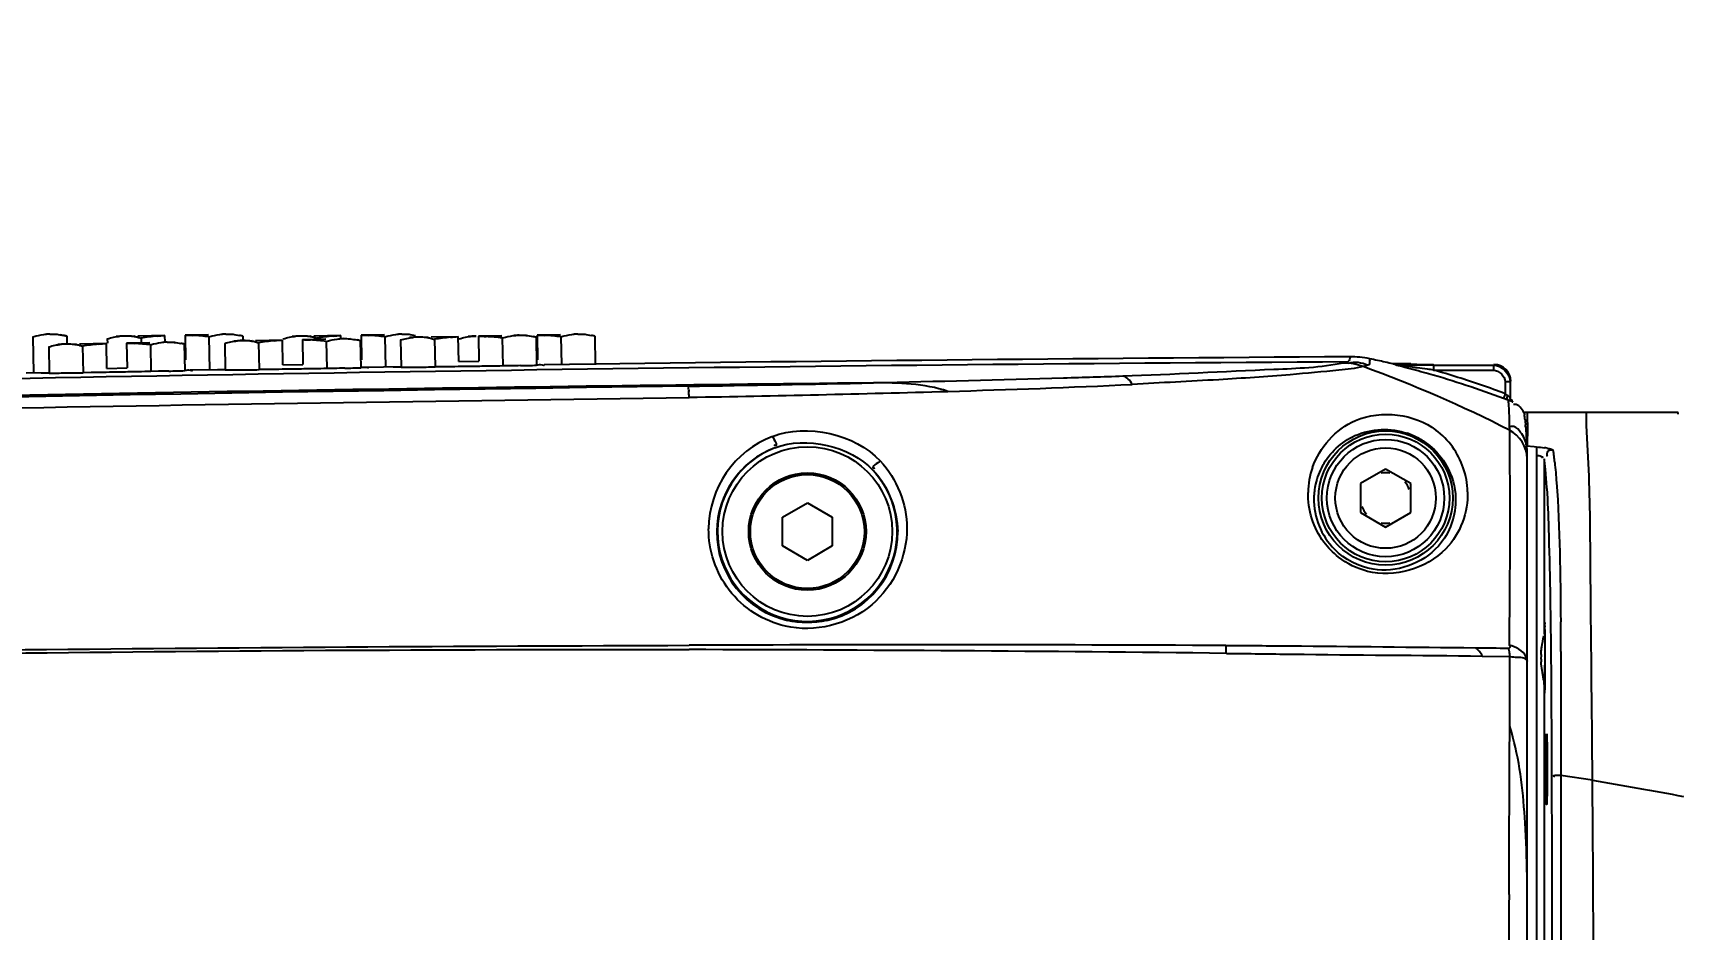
# Model space of a CAD drawing. Header units: millimetres. Extents: x 4086 to 8300, y 123 to 1549.
# Drawn here: x 6970.31 to 6994.85, y 833.21 to 846.58 of the extents above; entities that cross this region are included whole.
import ezdxf

# ---------------------------------------------------------------- set-up
doc = ezdxf.new("R2010")
doc.units = ezdxf.units.MM
doc.layers.add('外形图', color=7, linetype='Continuous')
doc.layers.add('尺寸标注', color=7, linetype='Continuous')
doc.styles.add('思源黑', font='SourceHanSansCN-Normal.ttf')
doc.dimstyles.new('尺寸标注_1_4比例', dxfattribs={"dimtxt": 7, "dimasz": 6, "dimexe": 2, "dimexo": 1.5, "dimgap": 1, "dimtad": 1, "dimdec": 1, "dimlfac": 4, "dimdsep": 46, "dimtxsty": '思源黑', "dimcen": 0.09, "dimadec": 0, "dimazin": 0, "dimtp": 0.01, "dimtm": 0.01, "dimtfac": 1, "dimtdec": 1, "dimtofl": 0, "dimtmove": 0, "dimatfit": 3, "dimfxl": 1, "dimtolj": 1, "dimarcsym": 0})

# ---------------------------------------------------------------- blocks, each defined once
blk = doc.blocks.new('*D766')
at = {"layer": 'Defpoints', "color": 0}
for p in [(7016.612, 866.691), (7016.612, 848.172), (6931.612, 843.804)]:
    blk.add_point(p, dxfattribs=at)
at = {"layer": '尺寸标注', "color": 0, "lineweight": -2}
for p, q in [((6931.612, 845.304), (6931.612, 868.691)), ((7016.612, 849.672), (7016.612, 868.691)), ((6937.612, 866.691), (7010.612, 866.691))]:
    blk.add_line(p, q, dxfattribs=at)
at = {"layer": '尺寸标注', "color": 0}
for points in [[(6937.612, 867.691), (6937.612, 865.691), (6931.612, 866.691)], [(7010.612, 865.691), (7010.612, 867.691), (7016.612, 866.691)]]:
    blk.add_solid(points, dxfattribs=at)
at = {"layer": '尺寸标注', "color": 0, "insert": (6974.112, 871.32), "char_height": 7, "attachment_point": 5, "style": '思源黑'}
blk.add_mtext('\\A1;340', dxfattribs=at)

msp = doc.modelspace()

# ---------------------------------------------------------------- linework, layer by layer
at = {"layer": '外形图'}
for p, q in [((6970.3109, 842.0435), (6970.3423, 842.0522)), ((6970.3109, 842.0435), (6970.3215, 841.5026)), ((6970.3423, 842.0522), (6970.3579, 842.0562)), ((6970.4909, 842.0833), (6970.6724, 842.0869)), ((6970.6824, 841.9326), (6970.9579, 841.938)), ((6970.7182, 842.0776), (6970.8159, 842.0534)), ((6970.8159, 842.0534), (6970.8183, 841.9353)), ((6971.0049, 841.939), (6971.4073, 841.9468)), ((6971.4146, 841.5719), (6971.4073, 841.9434)), ((6971.4206, 842.0138), (6971.4219, 841.9471)), ((6971.5552, 842.0527), (6971.8307, 842.0581)), ((6971.7072, 841.9527), (6972.0573, 841.9596)), ((6971.7073, 841.9493), (6971.7146, 841.5778)), ((6971.8777, 842.0591), (6972.2801, 842.0669)), ((6971.9098, 842.0275), (6971.9257, 842.0237)), ((6971.9257, 842.0237), (6971.9271, 841.9536)), ((6972.063, 841.9234), (6972.0945, 841.9321)), ((6972.0945, 841.9321), (6972.1101, 841.9361)), ((6972.2431, 841.9632), (6972.4246, 841.9668)), ((6972.2821, 841.964), (6972.2802, 842.0635)), ((6972.5681, 841.9333), (6972.5758, 841.5406)), ((6972.58, 842.0728), (6972.9301, 842.0797)), ((6972.5801, 842.0694), (6972.5874, 841.6979)), ((6972.9359, 842.0435), (6972.9673, 842.0522)), ((6972.9359, 842.0435), (6972.9455, 841.5501)), ((6972.9673, 842.0522), (6972.9829, 842.0562)), ((6973.1159, 842.0833), (6973.2974, 842.0869)), ((6973.1718, 841.9452), (6973.1795, 841.5515)), ((6973.3064, 841.9841), (6973.5819, 841.9895)), ((6973.4409, 842.0534), (6973.4422, 841.9868)), ((6973.6288, 841.9904), (6974.0313, 841.9983)), ((6973.661, 841.9589), (6973.6769, 841.9551)), ((6973.6769, 841.9551), (6973.6847, 841.5533)), ((6974.0386, 841.6234), (6974.0313, 841.9949)), ((6974.1802, 842.0527), (6974.4557, 842.0581)), ((6974.3312, 842.0042), (6974.6813, 842.0111)), ((6974.3313, 842.0008), (6974.3386, 841.6293)), ((6974.5027, 842.0591), (6974.9051, 842.0669)), ((6974.5348, 842.0275), (6974.5507, 842.0237)), ((6974.687, 841.9749), (6974.7185, 841.9836)), ((6974.687, 841.9749), (6974.695, 841.5695)), ((6974.7185, 841.9836), (6974.7341, 841.9875)), ((6974.867, 842.0147), (6975.0486, 842.0183)), ((6974.9061, 842.0155), (6974.9052, 842.0635)), ((6975.1921, 841.9848), (6975.2, 841.5832)), ((6975.205, 842.0728), (6975.5551, 842.0797)), ((6975.2051, 842.0694), (6975.2124, 841.6979)), ((6975.5609, 842.0435), (6975.5923, 842.0522)), ((6975.5609, 842.0435), (6975.5697, 841.5922)), ((6975.5923, 842.0522), (6975.6079, 842.0562)), ((6975.7409, 842.0833), (6975.9224, 842.0869)), ((6975.7958, 841.9967), (6975.8037, 841.5934)), ((6975.9304, 842.0356), (6976.2059, 842.041)), ((6976.2528, 842.0419), (6976.6553, 842.0498)), ((6976.285, 842.0104), (6976.3009, 842.0066)), ((6976.3009, 842.0066), (6976.3089, 841.5939)), ((6976.6626, 841.6749), (6976.6553, 842.0464)), ((6976.8052, 842.0527), (6976.9224, 842.055)), ((6976.9552, 842.0557), (6977.3053, 842.0625)), ((6976.9553, 842.0523), (6976.9626, 841.6807)), ((6977.311, 842.0264), (6977.3424, 842.035)), ((6977.311, 842.0264), (6977.3192, 841.6082)), ((6977.3424, 842.035), (6977.3581, 842.039)), ((6977.491, 842.0662), (6977.6726, 842.0697)), ((6977.8161, 842.0363), (6977.8243, 841.6208)), ((6977.83, 842.0728), (6978.1801, 842.0797)), ((6977.8301, 842.0694), (6977.8374, 841.6979)), ((6978.1859, 842.0435), (6978.2173, 842.0522)), ((6978.1859, 842.0435), (6978.194, 841.6284)), ((6978.2173, 842.0522), (6978.2329, 842.0562)), ((6978.3659, 842.0833), (6978.5474, 842.0869)), ((6978.6909, 842.0534), (6978.6993, 841.627)), ((6970.5478, 841.8937), (6970.5554, 841.5043)), ((6971.037, 841.9074), (6971.0529, 841.9036)), ((6971.0529, 841.9036), (6971.0606, 841.5074)), ((6972.063, 841.9234), (6972.0708, 841.5257)), ((6976.6626, 841.6749), (6976.9626, 841.6807)), ((6970.5555, 841.5071), (6970.2097, 841.5005)), ((6971.18, 841.5092), (6971.0599, 841.5074)), ((6971.2421, 841.5101), (6971.18, 841.5092)), ((6971.3054, 841.5111), (6971.2421, 841.5101)), ((6971.4146, 841.5719), (6971.7146, 841.5778)), ((6971.5648, 841.5156), (6971.4994, 841.5144)), ((6971.8874, 841.5218), (6971.8241, 841.5206)), ((6972.1828, 841.5282), (6972.0696, 841.5257)), ((6973.0864, 841.5525), (6972.6583, 841.5452)), ((6973.8047, 841.5548), (6973.6845, 841.5533)), ((6973.8668, 841.5557), (6973.8047, 841.5548)), ((6973.93, 841.5565), (6973.8668, 841.5557)), ((6974.0386, 841.6234), (6974.3386, 841.6293)), ((6974.1894, 841.5605), (6974.124, 841.5594)), ((6974.512, 841.566), (6974.4488, 841.5649)), ((6974.8075, 841.5718), (6974.6942, 841.5695)), ((6975.5381, 841.5917), (6975.1999, 841.5865)), ((6975.8036, 841.5957), (6975.5381, 841.5917)), ((6976.4294, 841.5952), (6976.3092, 841.5939)), ((6976.4915, 841.5959), (6976.4294, 841.5952)), ((6976.5547, 841.5967), (6976.4915, 841.5959)), ((6976.8141, 841.6002), (6976.7487, 841.5992)), ((6977.1368, 841.6051), (6977.0735, 841.6041)), ((6977.4322, 841.6103), (6977.319, 841.6082)), ((6990.8621, 841.6378), (6990.5963, 841.6378)), ((6990.6023, 841.636), (6990.5963, 841.6378)), ((6990.6551, 841.6197), (6990.648, 841.6194)), ((6990.7184, 841.6204), (6990.6551, 841.6197)), ((6990.748, 841.6206), (6990.7184, 841.6204)), ((6990.9774, 841.6214), (6990.8675, 841.6211)), ((6991.1188, 841.6216), (6990.9774, 841.6214)), ((6991.2046, 841.6216), (6991.1188, 841.6216)), ((6991.2031, 841.5466), (6992.0959, 841.5466)), ((6991.2046, 841.5466), (6991.2046, 841.6216)), ((6991.2046, 841.6216), (6992.0959, 841.6216)), ((6992.0959, 841.6216), (6992.0959, 841.5466)), ((6992.2709, 841.1943), (6992.2447, 841.1241)), ((6992.2709, 841.3717), (6992.2709, 841.1943)), ((6992.3459, 841.3717), (6992.2709, 841.3717)), ((6992.3065, 841.1679), (6992.2709, 841.1943)), ((6992.3459, 841.3717), (6992.3459, 841.1336)), ((6992.3157, 841.0979), (6992.2447, 841.1241)), ((6992.374, 841.0878), (6992.3603, 841.1078)), ((6992.3841, 841.0878), (6992.3767, 841.0878)), ((6993.4818, 840.9122), (6992.5505, 840.9121)), ((6992.5505, 840.912), (6992.5506, 840.9121)), ((6992.5996, 840.9122), (6992.5996, 840.8441)), ((6992.5996, 840.8441), (6992.6011, 840.6938)), ((6994.8495, 840.9125), (6993.4818, 840.9122)), ((6994.8495, 840.912), (6994.8495, 840.9125)), ((6994.8498, 840.8886), (6994.8495, 840.912)), ((6992.6011, 840.6938), (6992.5992, 840.4198)), ((6992.5964, 840.3594), (6992.587, 840.4153)), ((6992.587, 840.4153), (6992.7036, 840.4066)), ((6992.5995, 840.3055), (6992.5964, 840.3594)), ((6992.5992, 840.4198), (6992.5985, 840.4144)), ((6992.5996, 816.7227), (6992.5996, 840.3055)), ((6992.7036, 840.4066), (6992.7371, 840.4041)), ((6992.7371, 840.403), (6992.7371, 816.6217)), ((6992.8539, 840.2247), (6992.8539, 837.6598)), ((6990.4871, 840.0708), (6990.1121, 839.8543)), ((6990.8621, 839.8543), (6990.4871, 840.0708)), ((6990.1121, 839.8543), (6990.1121, 839.4213)), ((6990.8621, 839.4213), (6990.8621, 839.8543)), ((6981.4897, 839.3528), (6981.8621, 839.5678)), ((6981.8621, 839.5678), (6982.2345, 839.3528)), ((6981.4897, 838.9228), (6981.4897, 839.3528)), ((6982.2345, 839.3528), (6982.2345, 838.9228)), ((6990.1121, 839.4213), (6990.4871, 839.2048)), ((6990.4871, 839.2048), (6990.8621, 839.4213)), ((6981.8621, 838.7078), (6981.4897, 838.9228)), ((6982.2345, 838.9228), (6981.8621, 838.7078)), ((6991.9295, 837.2796), (6992.3426, 837.2749)), ((6992.3411, 837.2014), (6992.3412, 837.2744)), ((6992.8687, 837.3649), (6992.8685, 837.4001)), ((6992.8688, 837.329), (6992.8687, 837.3649)), ((6992.3407, 836.931), (6992.3411, 837.2014)), ((6993.102, 837.1916), (6993.1023, 837.022)), ((6992.3397, 836.2394), (6992.3407, 836.931)), ((6992.8539, 836.8516), (6992.8539, 820.1744)), ((6993.1021, 835.8351), (6993.1018, 835.5)), ((6993.1018, 835.5), (6993.1015, 835.1206)), ((6993.5729, 835.4272), (6993.1018, 835.5))]:
    msp.add_line(p, q, dxfattribs=at)
for points in [[(6971.8782, 842.0345), (6971.8939, 842.0312), (6971.9098, 842.0275)], [(6973.6293, 841.9659), (6973.6451, 841.9625), (6973.661, 841.9589)], [(6974.5032, 842.0345), (6974.5189, 842.0312), (6974.5348, 842.0275)], [(6976.2533, 842.0173), (6976.2691, 842.014), (6976.285, 842.0104)], [(6971.0053, 841.9144), (6971.0211, 841.9111), (6971.037, 841.9074)], [(6990.6814, 841.6201), (6990.6535, 841.62), (6990.646, 841.6193)], [(6990.6489, 841.6182), (6990.6735, 841.615), (6990.7025, 841.6117), (6990.7337, 841.6079)], [(6990.7337, 841.6079), (6990.7307, 841.6122), (6990.7276, 841.6156), (6990.7244, 841.6181), (6990.7211, 841.6197), (6990.7177, 841.6203)], [(6992.3156, 841.0978), (6992.3122, 841.0998), (6992.3092, 841.1028), (6992.3067, 841.1065), (6992.3046, 841.1111), (6992.303, 841.1165), (6992.3019, 841.1225), (6992.3013, 841.1291), (6992.3013, 841.1362), (6992.3018, 841.1438), (6992.3029, 841.1517), (6992.3045, 841.1597), (6992.3065, 841.1679)], [(6992.3358, 841.1429), (6992.3317, 841.1469), (6992.3266, 841.1515), (6992.3207, 841.1567), (6992.314, 841.1623), (6992.3065, 841.1679)], [(6992.3459, 841.1336), (6992.3456, 841.1337), (6992.3448, 841.1343), (6992.3435, 841.1355), (6992.3417, 841.1373), (6992.3358, 841.1429)], [(6992.3829, 841.069), (6992.3764, 841.0733), (6992.3704, 841.0782), (6992.3649, 841.0838), (6992.36, 841.0898), (6992.3558, 841.0964), (6992.3523, 841.1034), (6992.3495, 841.1106), (6992.3475, 841.1182), (6992.3463, 841.1259), (6992.3459, 841.1336)], [(6992.3217, 837.399), (6992.3245, 837.3992), (6992.3276, 837.3997), (6992.3307, 837.4007), (6992.3338, 837.4023), (6992.3367, 837.4043), (6992.3394, 837.4067), (6992.3417, 837.4093), (6992.3437, 837.412), (6992.3452, 837.4147), (6992.3464, 837.4172), (6992.3472, 837.4196), (6992.3477, 837.4217), (6992.3479, 837.4238), (6992.3478, 837.4257), (6992.3474, 837.4275), (6992.3468, 837.4292), (6992.3458, 837.4308), (6992.3446, 837.4323), (6992.343, 837.4339), (6992.3412, 837.4355), (6992.3391, 837.4371), (6992.3369, 837.4386), (6992.335, 837.4402), (6992.3334, 837.4418), (6992.3324, 837.4433), (6992.3298, 837.4437)]]:
    msp.add_lwpolyline(points, dxfattribs=at)
for centre, radius in [((6990.4871, 839.6378), 1.0009), ((6990.4871, 839.6378), 0.9509), ((6990.4871, 839.6378), 0.875), ((6981.8621, 839.1378), 1.265), ((6990.4871, 839.6378), 0.75), ((6981.8621, 839.1378), 0.875), ((6981.8621, 839.1378), 0.85)]:
    msp.add_circle(centre, radius, dxfattribs=at)
for centre, radius, start, end in [((6970.5797, 841.2527), 0.8322, 92.86281, 94.70415), ((6970.5787, 841.2723), 0.8126, 91.12683, 92.86203), ((6970.8161, 841.1089), 0.8262, 91.13988, 95.51447), ((6970.5102, 840.8187), 1.272, 76.09197, 78.44157), ((6970.8153, 841.0913), 0.8438, 84.0735, 91.06488), ((6970.8044, 840.9825), 0.9532, 80.98337, 84.09994), ((6971.741, 837.4487), 4.5077, 95.74798, 98.78091), ((6971.6889, 841.229), 0.8262, 91.13988, 95.51447), ((6971.6881, 841.2114), 0.8438, 84.0735, 91.06488), ((6971.6773, 841.1026), 0.9532, 80.98337, 84.09994), ((6971.5501, 837.4448), 4.5079, 83.46671, 86.50007), ((6971.6537, 840.9539), 1.1037, 78.26451, 80.98354), ((6972.6138, 837.5688), 4.5077, 95.74798, 98.78091), ((6972.3312, 841.1422), 0.8226, 91.13769, 94.71462), ((6972.2624, 840.6986), 1.272, 76.09197, 78.44157), ((6972.4337, 837.68), 4.3923, 84.99568, 86.54819), ((6972.4086, 837.4457), 4.6279, 83.45835, 84.9396), ((6973.2046, 841.2534), 0.8316, 92.75056, 94.70465), ((6973.2037, 841.2729), 0.812, 91.12643, 92.74889), ((6973.44, 841.1604), 0.8262, 91.13988, 95.51447), ((6973.1352, 840.8187), 1.272, 76.09197, 78.44157), ((6973.4393, 841.1428), 0.8438, 84.0735, 91.06488), ((6973.4284, 841.0339), 0.9532, 80.98337, 84.09994), ((6973.4048, 840.8852), 1.1037, 78.26451, 80.98354), ((6974.365, 837.5002), 4.5077, 95.74798, 98.78091), ((6974.3139, 841.229), 0.8262, 91.13988, 95.51447), ((6974.3131, 841.2114), 0.8438, 84.0735, 91.06488), ((6974.3023, 841.1026), 0.9532, 80.98337, 84.09994), ((6974.1741, 837.4963), 4.5079, 83.46671, 86.50007), ((6974.2787, 840.9539), 1.1037, 78.26451, 80.98354), ((6975.2388, 837.5688), 4.5077, 95.74798, 98.78091), ((6974.9552, 841.1937), 0.8226, 91.13769, 94.71462), ((6974.8864, 840.7501), 1.272, 76.09197, 78.44157), ((6975.0587, 837.68), 4.3923, 84.99568, 86.54819), ((6975.0336, 837.4457), 4.6279, 83.45835, 84.9396), ((6975.8296, 841.254), 0.8309, 92.63817, 94.70517), ((6975.8286, 841.2735), 0.8114, 91.12606, 92.63561), ((6976.064, 841.2119), 0.8262, 91.13988, 95.51447), ((6976.0633, 841.1943), 0.8438, 84.0735, 91.06488), ((6976.0524, 841.0854), 0.9532, 80.98337, 84.09994), ((6976.0288, 840.9367), 1.1037, 78.26451, 80.98354), ((6976.989, 837.5516), 4.5077, 95.74798, 98.78091), ((6976.9389, 841.229), 0.8262, 91.13988, 95.51447), ((6976.7981, 837.5477), 4.5079, 83.46671, 86.50007), ((6977.5792, 841.2451), 0.8226, 91.13769, 94.71462), ((6977.5104, 840.8016), 1.272, 76.09197, 78.44157), ((6977.6837, 837.68), 4.3923, 84.99568, 86.54819), ((6977.6586, 837.4457), 4.6279, 83.45835, 84.9396), ((6978.454, 841.2623), 0.8226, 91.13769, 94.71462), ((6978.3852, 840.8187), 1.272, 76.09197, 78.44157), ((6970.7809, 840.8338), 1.1037, 78.26451, 80.98354), ((7002.6735, -1039.0319), 1880.8205, 90.3875275, 90.7535177), ((6989.9618, 840.3491), 1.3964, 78.05217, 90.38512), ((6987.145, 827.0596), 14.9812, 77.13211, 78.03469), ((6998.818, -653.0727), 1494.7681, 90.341012, 91.2682427), ((6970.2693, 884.0321), 42.5314, 270.3852, 270.70525), ((6969.6408, 939.0626), 97.5656, 270.676561, 270.833417), ((6971.4035, 880.839), 39.3183, 271.35992, 271.70917), ((6973.005, 881.1515), 39.6034, 270.25225, 270.59672), ((6972.4749, 938.5581), 97.0123, 270.55665, 270.714405), ((6974.1063, 880.893), 39.3272, 271.24562, 271.59402), ((6975.7078, 881.0023), 39.4123, 270.13915, 270.48607), ((6975.2919, 938.0544), 96.4658, 270.445601, 270.604254), ((6976.8033, 880.9417), 39.3361, 271.14017, 271.48772), ((6983.3362, 822.9469), 19.8592, 63.05341, 69.9236), ((6987.1435, 827.0531), 14.9878, 76.68089, 77.13213), ((6986.9139, 826.6457), 15.4317, 75.35384, 76.00094), ((6987.8481, 817.6994), 24.082, 82.74312, 83.11816), ((6990.9917, 801.7918), 39.8295, 90.17855, 90.35046), ((6987.0906, 827.3309), 14.7241, 74.70609, 75.34481), ((6987.582, 815.5962), 26.202, 82.60163, 82.7468), ((6987.305, 813.4671), 28.349, 82.28209, 82.60047), ((6987.0409, 827.1471), 14.9144, 74.09554, 74.70844), ((6987.241, 812.9887), 28.8317, 82.09834, 82.28393), ((6987.0595, 827.2116), 14.8473, 69.55927, 74.09612), ((6986.8852, 826.5756), 15.5812, 72.5321, 73.91147), ((6987.2682, 827.8434), 14.257, 70.96559, 72.4711), ((6971.2138, 1417.2469), 576.0097, 270.881896, 271.1572514), ((6974.2684, 1181.0688), 339.9777, 270.982764, 271.633223), ((6979.8164, 988.3176), 147.1467, 271.612938, 272.684157), ((6987.025, 827.1169), 15.0231, 69.5622, 70.99231), ((6992.1523, 840.5398), 0.5793, 71.69023, 73.69422), ((6991.5416, 840.7133), 1.0292, 7.57273, 9.1476), ((6991.1464, 840.6597), 1.4281, 6.91611, 7.61508), ((6990.8207, 840.6202), 1.7562, 6.2584, 6.91583), ((6988.6233, 840.4196), 3.9628, 3.96803, 4.47834), ((6981.8794, 839.1685), 1.4896, 111.20114, 179.56047), ((6990.4594, 839.5759), 1.0862, 60.9178, 71.0277), ((6990.5157, 839.6991), 1.1954, 18.9582, 52.84168), ((6992.1269, 840.3283), 0.4727, 24.08363, 37.62194), ((6992.1253, 840.328), 0.4743, 10.50228, 24.03502), ((6981.8577, 839.1291), 1.3466, 110.95383, 179.62905), ((6981.8621, 839.1378), 1.34, 111.26239, 42.93711), ((6987.2097, 839.5483), 5.6846, 5.94396, 6.83416), ((6992.7632, 839.672), 0.7228, 79.43911, 82.48745), ((6987.2806, 839.6038), 5.7563, 6.53919, 7.42859), ((6985.4725, 839.3978), 7.5761, 5.84123, 6.53022), ((6990.5437, 839.6943), 1.2143, 160.84502, 178.70273), ((6990.4682, 839.6166), 1.0507, 151.16317, 167.51543), ((6990.4871, 839.6378), 0.375, 79.9994, 100.0006), ((6990.5106, 839.6988), 1.2003, 1.58086, 18.89229), ((6986.9636, 839.5249), 5.9318, 5.05404, 5.92234), ((6983.4697, 839.2266), 9.4384, 3.35862, 4.98914), ((6990.4701, 839.6172), 1.0525, 167.56747, 178.87686), ((6990.4871, 839.6378), 0.375, 19.99941, 40.0006), ((6990.4753, 839.6182), 1.0576, 178.93657, 224.79984), ((6990.4871, 839.6378), 0.375, 199.99941, 220.0006), ((6990.4871, 839.6378), 0.375, 259.9994, 280.0006), ((6981.861, 839.1293), 1.3499, 179.63779, 257.34199), ((6981.8623, 839.1267), 1.3472, 282.32054, 0.47198), ((6914.8958, 837.0666), 78.2062, 0.207772, 0.529173), ((6977.7572, -67.067), 904.4468, 89.3440338, 89.8516134), ((6983.7527, -72.9868), 910.4349, 89.7260346, 90.2299006), ((6986.5326, 837.3028), 1.5793, 0.64233, 4.90005), ((6991.6883, 837.2303), 0.6558, 3.84057, 8.41426), ((6993.9168, 837.256), 1.1121, 177.45065, 183.16276), ((6988.1795, 834.9682), 4.3487, 14.68805, 16.99903), ((11704.7085, 828.4557), 4711.6117, 179.9189502, 180.0834819), ((6967.3131, 833.5995), 25.2865, 359.91332, 0.90871), ((8395.5945, 827.9619), 1403.2784, 179.7648667, 179.9775065)]:
    msp.add_arc(centre, radius, start, end, dxfattribs=at)
for centre, major_axis, ratio, start_param, end_param in [((6991.3621, 841.6378), (0.5, 0), 0.0174551, 3.1415927, 4.3808945), ((6992.1033, 841.379), (-0.1768, -0.1768), 0.9996955, 8.6395321, 10.2100238)]:
    msp.add_ellipse(centre, major_axis=major_axis, ratio=ratio, start_param=start_param, end_param=end_param, dxfattribs=at)
msp.add_ellipse((6992.8887, 835.5927), major_axis=(0, 0.525), ratio=0.0174551, dxfattribs=at)
for points in [[(6970.3579, 842.0562), (6970.4083, 842.0687), (6970.4597, 842.0779), (6970.5114, 842.0821)], [(6970.5478, 841.8937), (6970.6095, 841.9115), (6970.6728, 841.9251), (6970.7367, 841.9313)], [(6970.5627, 842.0848), (6970.6305, 842.0861), (6970.6986, 842.0785), (6970.7651, 842.0649)], [(6971.2895, 841.9338), (6971.3287, 841.9377), (6971.368, 841.9412), (6971.4073, 841.9434)], [(6971.4206, 842.0138), (6971.4823, 842.0316), (6971.5456, 842.0452), (6971.6095, 842.0514)], [(6971.7073, 841.9493), (6971.7467, 841.9486), (6971.786, 841.9467), (6971.8253, 841.9443)], [(6972.1101, 841.9361), (6972.1605, 841.9486), (6972.2119, 841.9578), (6972.2636, 841.962)], [(6972.1624, 842.0539), (6972.2016, 842.0578), (6972.2408, 842.0613), (6972.2802, 842.0635)], [(6972.3149, 841.9647), (6972.3826, 841.966), (6972.4508, 841.9584), (6972.5173, 841.9448)], [(6972.5801, 842.0694), (6972.6195, 842.0687), (6972.6588, 842.0668), (6972.6981, 842.0644)], [(6972.9829, 842.0562), (6973.0333, 842.0687), (6973.0847, 842.0779), (6973.1364, 842.0821)], [(6973.1718, 841.9452), (6973.2334, 841.963), (6973.2968, 841.9766), (6973.3607, 841.9827)], [(6973.1877, 842.0848), (6973.2555, 842.0861), (6973.3236, 842.0785), (6973.3901, 842.0649)], [(6973.9135, 841.9853), (6973.9527, 841.9892), (6973.992, 841.9926), (6974.0313, 841.9949)], [(6974.0456, 842.0138), (6974.1073, 842.0316), (6974.1706, 842.0452), (6974.2345, 842.0514)], [(6974.3313, 842.0008), (6974.3707, 842.0001), (6974.41, 841.9982), (6974.4493, 841.9958)], [(6974.7341, 841.9875), (6974.7845, 842.0001), (6974.8359, 842.0092), (6974.8876, 842.0135)], [(6974.7874, 842.0539), (6974.8266, 842.0578), (6974.8658, 842.0613), (6974.9052, 842.0635)], [(6974.9389, 842.0161), (6975.0066, 842.0175), (6975.0748, 842.0099), (6975.1412, 841.9963)], [(6975.2051, 842.0694), (6975.2445, 842.0687), (6975.2838, 842.0668), (6975.3231, 842.0644)], [(6975.6079, 842.0562), (6975.6583, 842.0687), (6975.7097, 842.0779), (6975.7614, 842.0821)], [(6975.7958, 841.9967), (6975.8574, 842.0145), (6975.9207, 842.0281), (6975.9846, 842.0342)], [(6975.8127, 842.0848), (6975.8805, 842.0861), (6975.9486, 842.0785), (6976.0151, 842.0649)], [(6976.5375, 842.0367), (6976.5767, 842.0407), (6976.616, 842.0441), (6976.6553, 842.0464)], [(6976.6706, 842.0138), (6976.7323, 842.0316), (6976.7956, 842.0452), (6976.8595, 842.0514)], [(6976.9553, 842.0523), (6976.9946, 842.0515), (6977.034, 842.0496), (6977.0733, 842.0472)], [(6977.3581, 842.039), (6977.4085, 842.0515), (6977.4599, 842.0607), (6977.5116, 842.065)], [(6977.5629, 842.0676), (6977.6306, 842.0689), (6977.6988, 842.0613), (6977.7652, 842.0478)], [(6977.8301, 842.0694), (6977.8695, 842.0687), (6977.9088, 842.0668), (6977.9481, 842.0644)], [(6978.2329, 842.0562), (6978.2833, 842.0687), (6978.3347, 842.0779), (6978.3864, 842.0821)], [(6978.4377, 842.0848), (6978.5055, 842.0861), (6978.5736, 842.0785), (6978.6401, 842.0649)], [(6990.2216, 841.6209), (6990.1298, 841.6523), (6990.0212, 841.6821), (6989.9316, 841.6449)], [(6971.4994, 841.5144), (6971.4347, 841.5133), (6971.37, 841.5122), (6971.3054, 841.5111)], [(6971.8241, 841.5206), (6971.7377, 841.5188), (6971.6512, 841.5172), (6971.5648, 841.5156)], [(6972.0696, 841.5257), (6972.0088, 841.5243), (6971.9481, 841.5231), (6971.8874, 841.5218)], [(6972.3366, 841.5318), (6972.2853, 841.5306), (6972.2341, 841.5294), (6972.1828, 841.5282)], [(6974.124, 841.5594), (6974.0593, 841.5584), (6973.9947, 841.5575), (6973.93, 841.5565)], [(6974.4488, 841.5649), (6974.3623, 841.5633), (6974.2758, 841.5619), (6974.1894, 841.5605)], [(6974.6942, 841.5695), (6974.6335, 841.5683), (6974.5727, 841.5671), (6974.512, 841.566)], [(6974.9612, 841.5751), (6974.91, 841.574), (6974.8587, 841.5729), (6974.8075, 841.5718)], [(6976.7487, 841.5992), (6976.6841, 841.5984), (6976.6194, 841.5975), (6976.5547, 841.5967)], [(6977.0735, 841.6041), (6976.987, 841.6027), (6976.9006, 841.6014), (6976.8141, 841.6002)], [(6977.319, 841.6082), (6977.2582, 841.6071), (6977.1975, 841.6061), (6977.1368, 841.6051)], [(6977.586, 841.6134), (6977.5347, 841.6123), (6977.4835, 841.6113), (6977.4322, 841.6103)], [(6986.7073, 841.3323), (6986.6797, 841.388), (6986.6278, 841.4497), (6986.5658, 841.4537)], [(6990.1535, 841.5994), (6990.0604, 841.6336), (6989.9597, 841.6514), (6989.8606, 841.651)], [(6992.0959, 841.6216), (6992.2138, 841.6216), (6992.3459, 841.4895), (6992.3459, 841.3717)], [(6992.0959, 841.5466), (6992.1784, 841.5466), (6992.2709, 841.4542), (6992.2709, 841.3717)], [(6980.0793, 841.3054), (6963.953, 841.0912), (6947.8166, 840.6818), (6931.7272, 839.57)], [(6983.9592, 841.229), (6983.6056, 841.3477), (6983.2203, 841.3587), (6982.8473, 841.3547)], [(6992.5507, 840.9121), (6992.5221, 840.9672), (6992.4724, 841.0373), (6992.4104, 841.0347)], [(6981.3407, 840.5572), (6981.8537, 840.756), (6982.5744, 840.594), (6982.9502, 840.1923)], [(6981.3761, 840.3866), (6981.844, 840.5677), (6982.5007, 840.4172), (6982.8431, 840.0506)], [(6992.5996, 840.228), (6992.5996, 840.3939), (6992.4845, 840.5769), (6992.3356, 840.6499)], [(6992.7376, 840.4029), (6992.7774, 840.3962), (6992.8177, 840.3939), (6992.8577, 840.3886)], [(6982.8431, 840.0506), (6983.0677, 839.8118), (6983.2067, 839.4657), (6983.2095, 839.1378)], [(6982.9502, 840.1923), (6983.1961, 839.9294), (6983.3462, 839.548), (6983.3475, 839.188)], [(6991.3972, 840.1189), (6991.479, 839.9739), (6991.5263, 839.8042), (6991.5312, 839.6378)], [(6992.3371, 840.0098), (6992.3376, 839.94), (6992.338, 839.8702), (6992.3384, 839.8003)], [(6990.2995, 838.5744), (6990.0867, 838.6108), (6989.8769, 838.7197), (6989.7249, 838.8729)], [(6990.2184, 838.5431), (6990.0621, 838.5836), (6989.9113, 838.6583), (6989.7843, 838.7579)], [(6982.1498, 837.8105), (6981.9594, 837.7688), (6981.7553, 837.7695), (6981.5652, 837.8122)], [(6992.8156, 837.4127), (6992.8234, 837.4702), (6992.836, 837.527), (6992.8463, 837.5842)], [(6991.8258, 837.4038), (6991.9911, 837.4021), (6992.1564, 837.4006), (6992.3217, 837.399)], [(6991.9295, 837.28), (6991.9077, 837.3292), (6991.8691, 837.3718), (6991.8258, 837.4038)], [(6993.1015, 837.3502), (6993.1017, 837.2973), (6993.1019, 837.2444), (6993.102, 837.1916)], [(6992.8621, 836.9872), (6992.8646, 837.0403), (6992.8621, 837.0934), (6992.8621, 837.1465)], [(6993.1023, 837.022), (6993.1028, 836.6264), (6993.1023, 836.2307), (6993.1021, 835.8351)], [(6992.8538, 836.8548), (6992.8523, 836.899), (6992.86, 836.943), (6992.8621, 836.9872)], [(6992.3279, 833.7207), (6992.3311, 834.5603), (6992.3346, 835.3999), (6992.3383, 836.2395)], [(6992.567, 834.7922), (6992.5429, 835.222), (6992.4963, 835.6547), (6992.3861, 836.0708)], [(6993.5729, 835.4272), (6994.0251, 835.3483), (6994.4774, 835.2701), (6994.9288, 835.1865)], [(6992.5964, 834.0005), (6992.592, 834.2646), (6992.583, 834.5286), (6992.567, 834.7922)]]:
    msp.add_open_spline(points, degree=3, dxfattribs=at)
for points, knots in [([(6989.9524, 841.7455), (6989.9588, 841.7455), (6989.9496, 841.7003), (6989.9414, 841.6787), (6989.9215, 841.6689)], [0, 0, 0, 0, 0.2244462, 1, 1, 1, 1]), ([(6990.2488, 841.7157), (6990.2499, 841.7054), (6990.2482, 841.6737), (6990.248, 841.6303), (6990.2281, 841.6187)], [0, 0, 0, 0, 0.3111172, 1, 1, 1, 1]), ([(6970.4417, 841.5018), (6970.4412, 841.5018), (6970.4408, 841.502), (6970.4398, 841.5019), (6970.4398, 841.5021)], [0, 0, 0, 0, 0.7420008, 1, 1, 1, 1]), ([(6970.5553, 841.5016), (6970.5405, 841.5015), (6970.5026, 841.5016), (6970.4647, 841.5004), (6970.4417, 841.5018)], [0, 0, 0, 0, 0.3909832, 1, 1, 1, 1]), ([(6972.6894, 841.5429), (6972.6896, 841.5333), (6972.6278, 841.553), (6972.6044, 841.5391), (6972.5762, 841.5383)], [0, 0, 0, 0, 0.2533726, 1, 1, 1, 1]), ([(6972.6875, 841.5431), (6972.688, 841.5431), (6972.6884, 841.543), (6972.6894, 841.543), (6972.6894, 841.5429)], [0, 0, 0, 0, 0.7422193, 1, 1, 1, 1]), ([(6973.0663, 841.549), (6973.0658, 841.549), (6973.0654, 841.5492), (6973.0644, 841.5491), (6973.0644, 841.5493)], [0, 0, 0, 0, 0.7419279, 1, 1, 1, 1]), ([(6973.1793, 841.5485), (6973.1646, 841.5485), (6973.1269, 841.5487), (6973.0892, 841.5475), (6973.0663, 841.549)], [0, 0, 0, 0, 0.3909096, 1, 1, 1, 1]), ([(6975.3141, 841.5855), (6975.3143, 841.5758), (6975.2522, 841.5958), (6975.2286, 841.5819), (6975.2003, 841.5811)], [0, 0, 0, 0, 0.2533767, 1, 1, 1, 1]), ([(6975.3122, 841.5857), (6975.3127, 841.5857), (6975.3131, 841.5855), (6975.3141, 841.5856), (6975.3141, 841.5855)], [0, 0, 0, 0, 0.7421506, 1, 1, 1, 1]), ([(6975.691, 841.5909), (6975.6905, 841.5909), (6975.6901, 841.591), (6975.6891, 841.591), (6975.6891, 841.5911)], [0, 0, 0, 0, 0.7418604, 1, 1, 1, 1]), ([(6975.8035, 841.5902), (6975.7888, 841.5901), (6975.7513, 841.5904), (6975.7138, 841.5893), (6975.691, 841.5909)], [0, 0, 0, 0, 0.3908359, 1, 1, 1, 1]), ([(6977.9389, 841.6231), (6977.9391, 841.6134), (6977.8767, 841.6335), (6977.853, 841.6196), (6977.8246, 841.6188)], [0, 0, 0, 0, 0.2533818, 1, 1, 1, 1]), ([(6977.937, 841.6233), (6977.9374, 841.6233), (6977.9379, 841.6231), (6977.9389, 841.6232), (6977.9389, 841.6231)], [0, 0, 0, 0, 0.7420878, 1, 1, 1, 1]), ([(6986.566, 841.4537), (6986.2722, 841.4435), (6985.0328, 841.404), (6983.7931, 841.3745), (6982.8473, 841.3547)], [0, 0, 0, 0, 0.2371347, 1, 1, 1, 1]), ([(6989.8606, 841.651), (6989.5199, 841.5818), (6988.414, 841.5413), (6987.3184, 841.4801), (6986.566, 841.4537)], [0, 0, 0, 0, 0.3159141, 1, 1, 1, 1]), ([(6990.1533, 841.5994), (6990.0349, 841.5701), (6989.6701, 841.5335), (6988.9528, 841.4647), (6987.9239, 841.395), (6987.1373, 841.3581), (6986.7073, 841.3323)], [0, 0, 0, 0, 0.1058631, 0.3166384, 0.626253, 1, 1, 1, 1]), ([(6989.9266, 841.669), (6989.9191, 841.665), (6989.897, 841.6583), (6989.8747, 841.6536), (6989.8606, 841.651)], [0, 0, 0, 0, 0.372709, 1, 1, 1, 1]), ([(6990.2217, 841.6209), (6990.2129, 841.6167), (6990.1904, 841.6085), (6990.1672, 841.6025), (6990.1534, 841.5994)], [0, 0, 0, 0, 0.4070332, 1, 1, 1, 1]), ([(6990.6407, 841.6194), (6990.6352, 841.6207), (6990.6248, 841.6317), (6990.6104, 841.6336), (6990.6023, 841.636)], [0, 0, 0, 0, 0.4020719, 1, 1, 1, 1]), ([(6990.648, 841.6194), (6990.6464, 841.6193), (6990.644, 841.6192), (6990.6415, 841.6192), (6990.6407, 841.6194)], [0, 0, 0, 0, 0.6664838, 1, 1, 1, 1]), ([(6982.8473, 841.3547), (6979.9914, 841.3249), (6974.2796, 841.2517), (6965.7128, 841.0873), (6957.1476, 840.8525), (6950.0119, 840.5915), (6944.306, 840.3256), (6940.0264, 840.1178), (6936.4649, 839.883), (6933.6115, 839.7297), (6930.7692, 839.5793), (6927.1829, 838.9876), (6923.5642, 836.4678), (6921.1381, 832.8333), (6920.2848, 828.532), (6921.1248, 824.2335), (6923.5303, 820.5724), (6926.5562, 818.5117), (6929.2915, 817.6422), (6931.4308, 817.4044), (6933.5713, 817.3272), (6935.7099, 817.1794), (6937.847, 817.0394), (6940.6986, 816.8826), (6944.2642, 816.6997), (6949.9704, 816.437), (6957.106, 816.174), (6965.6712, 815.9394), (6974.238, 815.7745), (6979.9498, 815.7012), (6982.8057, 815.6713)], [0, 0, 0, 0, 0.0625338, 0.1250675, 0.1876012, 0.2501348, 0.2814019, 0.3126679, 0.3439382, 0.3595646, 0.3751969, 0.4064019, 0.4376042, 0.4687717, 0.4999496, 0.5311281, 0.5623056, 0.5934882, 0.6091533, 0.6247704, 0.6404361, 0.6560705, 0.6716955, 0.6873296, 0.7185989, 0.7498649, 0.8123988, 0.8749325, 0.9374662, 1, 1, 1, 1]), ([(6980.0996, 841.1411), (6980.0986, 841.1619), (6980.0931, 841.2083), (6980.1007, 841.2486), (6980.0832, 841.2898), (6980.0828, 841.2671), (6980.082, 841.2597)], [0, 0, 0, 0, 0.3818492, 0.8139308, 0.8646654, 1, 1, 1, 1]), ([(6980.0999, 841.1346), (6976.4337, 841.0794), (6966.6782, 840.9495), (6956.9248, 840.6691), (6950.8398, 840.4281)], [0, 0, 0, 0, 0.3758127, 1, 1, 1, 1]), ([(6989.3966, 840.0928), (6989.501, 840.3926), (6990.0353, 841.0101), (6990.9174, 840.8946), (6991.2377, 840.6518)], [0, 0, 0, 0, 0.4412977, 1, 1, 1, 1]), ([(6992.3157, 841.0979), (6992.3169, 841.0812), (6992.3229, 840.9672), (6992.3319, 840.8531), (6992.3301, 840.7557)], [0, 0, 0, 0, 0.1469182, 1, 1, 1, 1]), ([(6992.3829, 841.069), (6992.3804, 841.0663), (6992.3627, 841.0877), (6992.3475, 841.0854), (6992.3342, 841.0898)], [0, 0, 0, 0, 0.2098514, 1, 1, 1, 1]), ([(6992.3862, 841.0725), (6992.384, 841.075), (6992.3817, 841.078), (6992.3726, 841.0827), (6992.3743, 841.0841)], [0, 0, 0, 0, 0.5989475, 1, 1, 1, 1]), ([(6992.4104, 841.0347), (6992.4075, 841.0346), (6992.4016, 841.0341), (6992.3957, 841.0334), (6992.3926, 841.0329)], [0, 0, 0, 0, 0.4875345, 1, 1, 1, 1]), ([(6992.3301, 840.7557), (6992.3292, 840.7391), (6992.3299, 840.7037), (6992.3338, 840.6686), (6992.3356, 840.65)], [0, 0, 0, 0, 0.4696714, 1, 1, 1, 1]), ([(6992.5013, 840.6169), (6992.4744, 840.6518), (6992.4315, 840.7119), (6992.3651, 840.7057), (6992.3477, 840.7011)], [0, 0, 0, 0, 0.7099786, 1, 1, 1, 1]), ([(6992.5507, 840.9121), (6992.5459, 840.9103), (6992.5579, 840.8932), (6992.5567, 840.8836), (6992.5577, 840.8769)], [0, 0, 0, 0, 0.4295886, 1, 1, 1, 1]), ([(6992.5664, 840.8116), (6992.5678, 840.7987), (6992.5705, 840.7712), (6992.5729, 840.7436), (6992.574, 840.729)], [0, 0, 0, 0, 0.4701042, 1, 1, 1, 1]), ([(6993.5729, 835.4272), (6993.5652, 836.5027), (6993.5448, 838.0772), (6993.5359, 839.9063), (6993.4825, 840.6583), (6993.4818, 840.9121)], [0, 0, 0, 0, 0.5881603, 0.8611773, 1, 1, 1, 1]), ([(6981.3407, 840.5572), (6981.3623, 840.5144), (6981.4352, 840.3981), (6981.3722, 840.4251), (6981.3679, 840.4303)], [0, 0, 0, 0, 0.8766547, 1, 1, 1, 1]), ([(6989.5478, 840.1234), (6989.6534, 840.3148), (6990.0301, 840.6699), (6990.5655, 840.6881), (6990.8125, 840.6031)], [0, 0, 0, 0, 0.455664, 1, 1, 1, 1]), ([(6990.9874, 840.5252), (6991.041, 840.4953), (6991.2026, 840.3868), (6991.3321, 840.2343), (6991.3972, 840.1189)], [0, 0, 0, 0, 0.3166184, 1, 1, 1, 1]), ([(6992.3356, 840.65), (6992.3351, 840.6203), (6992.3354, 840.4069), (6992.3358, 840.1935), (6992.3371, 840.0098)], [0, 0, 0, 0, 0.1391727, 1, 1, 1, 1]), ([(6992.5766, 840.6938), (6992.578, 840.6744), (6992.5838, 840.5814), (6992.5884, 840.4882), (6992.5917, 840.4145)], [0, 0, 0, 0, 0.2084874, 1, 1, 1, 1]), ([(6992.7371, 840.2767), (6992.7627, 840.2724), (6992.7849, 840.27), (6992.8406, 840.2495), (6992.8196, 840.2409), (6992.8131, 840.2395)], [0, 0, 0, 0, 0.6595123, 0.8317371, 1, 1, 1, 1]), ([(6992.9886, 840.3481), (6992.9599, 840.3502), (6992.8916, 840.3585), (6992.8851, 840.2807), (6992.9002, 840.2626)], [0, 0, 0, 0, 0.5489056, 1, 1, 1, 1]), ([(6992.8957, 840.3826), (6992.9183, 840.3783), (6992.9451, 840.3698), (6992.9872, 840.3584), (6992.9886, 840.3481)], [0, 0, 0, 0, 0.6893654, 1, 1, 1, 1]), ([(6982.9502, 840.1923), (6982.9111, 840.1632), (6982.7934, 840.0908), (6982.8631, 840.0847), (6982.8696, 840.0875)], [0, 0, 0, 0, 0.8741353, 1, 1, 1, 1]), ([(6993.0093, 840.1688), (6993.0195, 840.069), (6993.0888, 839.2779), (6993.0922, 838.4826), (6993.0987, 837.7889)], [0, 0, 0, 0, 0.1262861, 1, 1, 1, 1]), ([(6989.7843, 838.7579), (6989.7026, 838.822), (6989.4454, 839.0825), (6989.3241, 839.4625), (6989.3296, 839.7218)], [0, 0, 0, 0, 0.2858289, 1, 1, 1, 1]), ([(6991.7104, 839.7319), (6991.7185, 839.4283), (6991.4535, 838.6807), (6990.6103, 838.4415), (6990.2184, 838.5431)], [0, 0, 0, 0, 0.4285906, 1, 1, 1, 1]), ([(6992.3384, 839.8003), (6992.3393, 839.6453), (6992.3419, 838.8597), (6992.3339, 838.0742), (6992.3298, 837.4437)], [0, 0, 0, 0, 0.1973931, 1, 1, 1, 1]), ([(6992.8919, 839.7796), (6992.9039, 839.5801), (6992.9541, 838.1455), (6992.9575, 836.7102), (6992.962, 835.4749)], [0, 0, 0, 0, 0.1392783, 1, 1, 1, 1]), ([(6991.5312, 839.6378), (6991.5386, 839.3843), (6991.3284, 838.7556), (6990.6396, 838.5163), (6990.2995, 838.5744)], [0, 0, 0, 0, 0.423698, 1, 1, 1, 1]), ([(6981.5338, 837.7258), (6981.2102, 837.7999), (6980.6059, 838.183), (6980.3873, 838.8581), (6980.3899, 839.1799)], [0, 0, 0, 0, 0.5077336, 1, 1, 1, 1]), ([(6983.3475, 839.188), (6983.3489, 838.7686), (6982.951, 837.8603), (6981.9651, 837.6272), (6981.5338, 837.7258)], [0, 0, 0, 0, 0.4866858, 1, 1, 1, 1]), ([(6992.8597, 837.7807), (6992.8494, 837.7814), (6992.8675, 837.7143), (6992.8545, 837.6899), (6992.8539, 837.6598)], [0, 0, 0, 0, 0.255375, 1, 1, 1, 1]), ([(6992.8654, 837.6676), (6992.8648, 837.6956), (6992.8527, 837.7206), (6992.8694, 837.78), (6992.8597, 837.7807)], [0, 0, 0, 0, 0.7421454, 1, 1, 1, 1]), ([(6992.8538, 837.6567), (6992.853, 837.6343), (6992.862, 837.5266), (6992.8629, 837.4188), (6992.8621, 837.3333)], [0, 0, 0, 0, 0.2076424, 1, 1, 1, 1]), ([(6992.8685, 837.4001), (6992.8682, 837.4708), (6992.8674, 837.56), (6992.8658, 837.6491), (6992.8654, 837.6676)], [0, 0, 0, 0, 0.7925702, 1, 1, 1, 1]), ([(6939.2114, 836.5572), (6946.0219, 836.8474), (6959.6494, 837.2913), (6973.283, 837.4198), (6980.0996, 837.4407)], [0, 0, 0, 0, 0.5000004, 1, 1, 1, 1]), ([(6939.2533, 836.4762), (6946.0567, 836.7707), (6959.67, 837.2084), (6973.2898, 837.3891), (6980.0995, 837.3767)], [0, 0, 0, 0, 0.4999997, 1, 1, 1, 1]), ([(6988.106, 837.4377), (6988.4246, 837.4369), (6989.6646, 837.4292), (6990.9045, 837.413), (6991.8259, 837.4037)], [0, 0, 0, 0, 0.2569433, 1, 1, 1, 1]), ([(6988.1117, 837.3205), (6988.4392, 837.3171), (6989.7118, 837.2984), (6990.9844, 837.2917), (6991.9295, 837.2801)], [0, 0, 0, 0, 0.2573439, 1, 1, 1, 1]), ([(6992.3371, 837.3262), (6992.3353, 837.3388), (6992.3309, 837.3632), (6992.325, 837.3873), (6992.3216, 837.399)], [0, 0, 0, 0, 0.5101492, 1, 1, 1, 1]), ([(6992.599, 837.1996), (6992.5992, 837.2247), (6992.5632, 837.3513), (6992.4284, 837.4152), (6992.3319, 837.4441)], [0, 0, 0, 0, 0.1992435, 1, 1, 1, 1]), ([(6992.3423, 837.2741), (6992.3768, 837.2657), (6992.4556, 837.2679), (6992.5965, 837.2543), (6992.599, 837.1996)], [0, 0, 0, 0, 0.3929673, 1, 1, 1, 1]), ([(6992.8058, 837.3055), (6992.8066, 837.3234), (6992.8091, 837.3592), (6992.8132, 837.3949), (6992.8156, 837.4127)], [0, 0, 0, 0, 0.5009975, 1, 1, 1, 1]), ([(6992.8632, 836.7708), (6992.8645, 836.8011), (6992.8687, 836.9872), (6992.8691, 837.1733), (6992.8688, 837.329)], [0, 0, 0, 0, 0.1632001, 1, 1, 1, 1]), ([(6992.8539, 836.8667), (6992.8534, 836.8905), (6992.8326, 836.9995), (6992.8111, 837.1081), (6992.8064, 837.1946)], [0, 0, 0, 0, 0.2148661, 1, 1, 1, 1]), ([(6992.8539, 836.8516), (6992.8545, 836.8215), (6992.8675, 836.7952), (6992.8495, 836.7312), (6992.8597, 836.7307)], [0, 0, 0, 0, 0.7464671, 1, 1, 1, 1]), ([(6992.8597, 836.7307), (6992.8631, 836.7305), (6992.8589, 836.7524), (6992.8628, 836.7608), (6992.8632, 836.7708)], [0, 0, 0, 0, 0.254553, 1, 1, 1, 1]), ([(6992.962, 835.4749), (6992.968, 833.7921), (6992.9712, 830.4181), (6992.9741, 825.376), (6992.9532, 820.975), (6992.9557, 818.2617), (6992.8904, 817.2203)], [0, 0, 0, 0, 0.2765381, 0.5544883, 0.8285284, 1, 1, 1, 1]), ([(6993.1018, 835.5), (6993.0728, 835.5006), (6993.051, 835.5007), (6992.9806, 835.4943), (6993.0035, 835.4844), (6993.0099, 835.4828)], [0, 0, 0, 0, 0.6682868, 0.8472867, 1, 1, 1, 1]), ([(6993.4817, 816.1136), (6993.4643, 816.1371), (6993.4981, 816.2262), (6993.4838, 816.3646), (6993.5024, 816.5732), (6993.5124, 816.8751), (6993.5298, 817.3895), (6993.5415, 818.2338), (6993.5567, 819.481), (6993.5738, 821.6458), (6993.5928, 824.5967), (6993.6022, 828.206), (6993.5954, 831.8203), (6993.5815, 834.2276), (6993.5729, 835.4272)], [0, 0, 0, 0, 0.0045418, 0.0122445, 0.0225391, 0.0365281, 0.0593792, 0.1023704, 0.1677397, 0.253076, 0.4386286, 0.6260876, 0.8136777, 1, 1, 1, 1])]:
    msp.add_open_spline(points, degree=3, knots=knots, dxfattribs=at)

# ---------------------------------------------------------------- dimensions: what is measured, and where the dimension line sits
at = {"layer": '尺寸标注'}
dim = msp.add_linear_dim(base=(7016.6121, 866.6912), p1=(6931.6121, 843.8044), p2=(7016.6121, 848.1721), dimstyle='尺寸标注_1_4比例', dxfattribs=at)
dim.commit()
dim.dimension.update_dxf_attribs({"geometry": '*D766', "text_midpoint": (6974.1121, 866.6912), "dimtype": 160})

doc.saveas('drawing.dxf')
